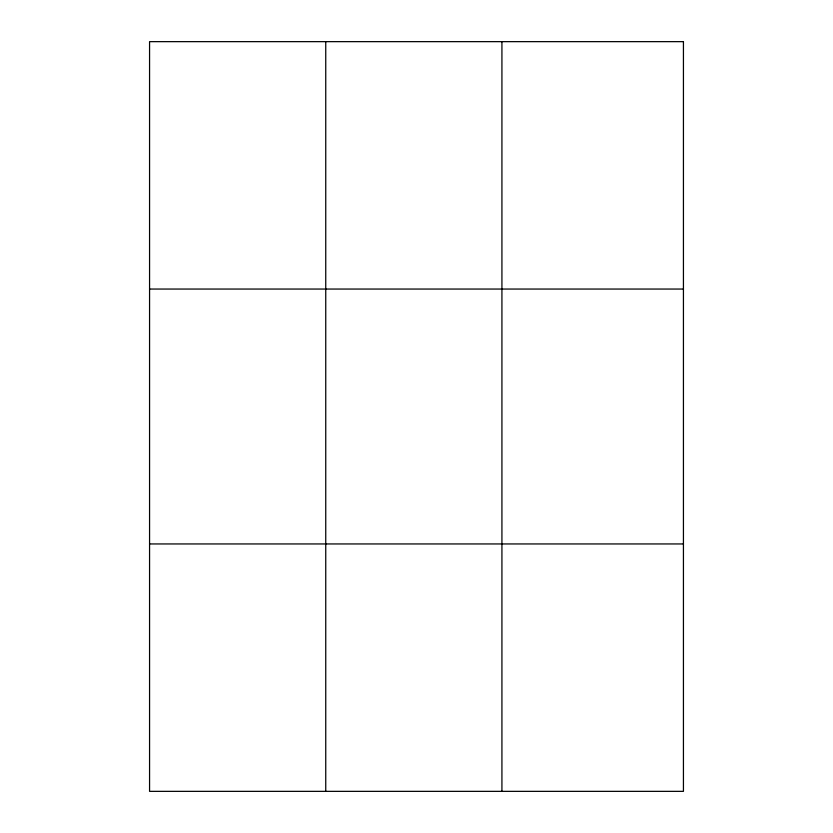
<?xml version="1.0" encoding="UTF-8"?>
<svg xmlns="http://www.w3.org/2000/svg" width="833" height="833" viewBox="0 0 833 833"><rect width="100%" height="100%" fill="white"/><g stroke="black" fill="none" stroke-linecap="round" stroke-linejoin="round"><path stroke-width="1.25" d="M325.745 41.65L325.745 791.35M501.924 41.65L501.924 791.35M149.565 289.051L683.435 289.051M149.565 543.949L683.435 543.949M683.435 41.65L683.435 791.35L149.565 791.35L149.565 41.65L683.435 41.65"/></g></svg>
